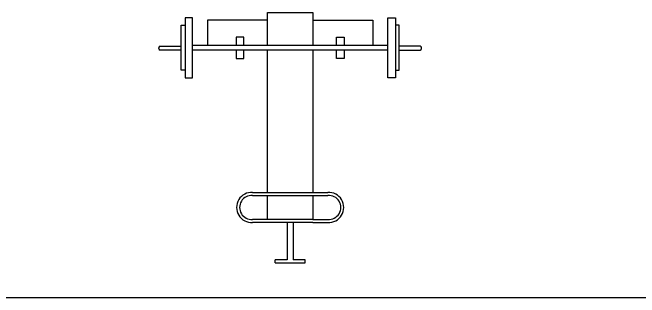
# Model space of a CAD drawing. Header units: millimetres. Extents: x 24547 to 62889, y 34568 to 56011.
# Drawn here: x 34445 to 38618, y 41740 to 43641 of the extents above; entities that cross this region are included whole.
import ezdxf

# ---------------------------------------------------------------- set-up
doc = ezdxf.new("R2010")
doc.units = ezdxf.units.MM
doc.layers.add('www.cad-blocks.net', color=7, linetype='Continuous')

# ---------------------------------------------------------------- blocks, each defined once
blk = doc.blocks.new('A$C0D0E5E3C')
for p, q in [((725, 1670), (1025, 1670)), ((725, 1450), (725, 1670)), ((1025, 1670), (1025, 1450)), ((175, 1635), (175, 1235)), ((225, 1635), (175, 1635)), ((225, 1235), (225, 1635)), ((1525, 1235), (1525, 1635)), ((1525, 1635), (1575, 1635)), ((1575, 1635), (1575, 1235)), ((725, 1620), (325, 1620)), ((325, 1620), (325, 1450)), ((1025, 1620), (1425, 1620)), ((1425, 1620), (1425, 1450)), ((150, 1285), (150, 1585)), ((150, 1585), (175, 1585)), ((175, 1585), (175, 1285)), ((1600, 1585), (1575, 1585)), ((1575, 1585), (1575, 1285)), ((1600, 1285), (1600, 1585)), ((515.9, 1505.1), (515.9, 1450)), ((567.2, 1505.1), (515.9, 1505.1)), ((567.2, 1450), (567.2, 1505.1)), ((1182.8, 1505.1), (1234.1, 1505.1)), ((1182.8, 1450), (1182.8, 1505.1)), ((1234.1, 1505.1), (1234.1, 1450)), ((0, 1430), (0, 1435)), ((10, 1445), (150, 1445)), ((150, 1420), (10, 1420)), ((1525, 1450), (225, 1450)), ((225, 1420), (225, 1450)), ((1525, 1420), (225, 1420)), ((515.9, 1420), (515.9, 1364.1)), ((567.2, 1364.1), (567.2, 1420)), ((725, 470), (725, 1420)), ((1025, 1420), (1025, 470)), ((1182.8, 1364.1), (1182.8, 1420)), ((1234.1, 1420), (1234.1, 1364.1)), ((1525, 1420), (1525, 1450)), ((1740, 1445), (1600, 1445)), ((1600, 1420), (1740, 1420)), ((1750, 1430), (1750, 1435)), ((515.9, 1364.1), (567.2, 1364.1)), ((1234.1, 1364.1), (1182.8, 1364.1)), ((175, 1285), (150, 1285)), ((1575, 1285), (1600, 1285)), ((175, 1235), (225, 1235)), ((1575, 1235), (1525, 1235)), ((625, 470), (1125, 470)), ((625, 450), (1125, 450)), ((725, 290), (725, 450)), ((1025, 450), (1025, 290)), ((725, 290), (625, 290)), ((725, 270), (625, 270)), ((1025, 290), (725, 290)), ((1025, 270), (725, 270)), ((855, 270), (855, 20)), ((895, 270), (895, 20)), ((1025, 290), (1125, 290)), ((1025, 270), (1125, 270)), ((855, 20), (775, 20)), ((775, 0), (775, 20)), ((975, 20), (895, 20)), ((975, 0), (975, 20)), ((775, 0), (975, 0))]:
    blk.add_line(p, q)
for centre, radius, start, end in [((10, 1435), 10, 90, 180), ((10, 1430), 10, 180, 270), ((1740, 1435), 10, 0, 90), ((1740, 1430), 10, 270, 0), ((618.5, 370), 100.2, 86.2954, 273.7046), ((1131.5, 370), 100.2, 266.2954, 93.7046), ((618.5, 370), 80.2, 86.2954, 273.7046), ((1131.5, 370), 80.2, 266.2954, 93.7046)]:
    blk.add_arc(centre, radius, start, end)
blk = doc.blocks.new('FORMAT')
at = {"layer": 'www.cad-blocks.net', "color": 155, "true_color": 0x546d8e}
blk.add_line((28248.9, 41740), (62888.5, 41740), dxfattribs=at)

msp = doc.modelspace()

# ---------------------------------------------------------------- block references
for name, p in [('FORMAT', (0, 0)), ('A$C0D0E5E3C', (35418, 41970.5))]:
    msp.add_blockref(name, p)

doc.saveas('drawing.dxf')
